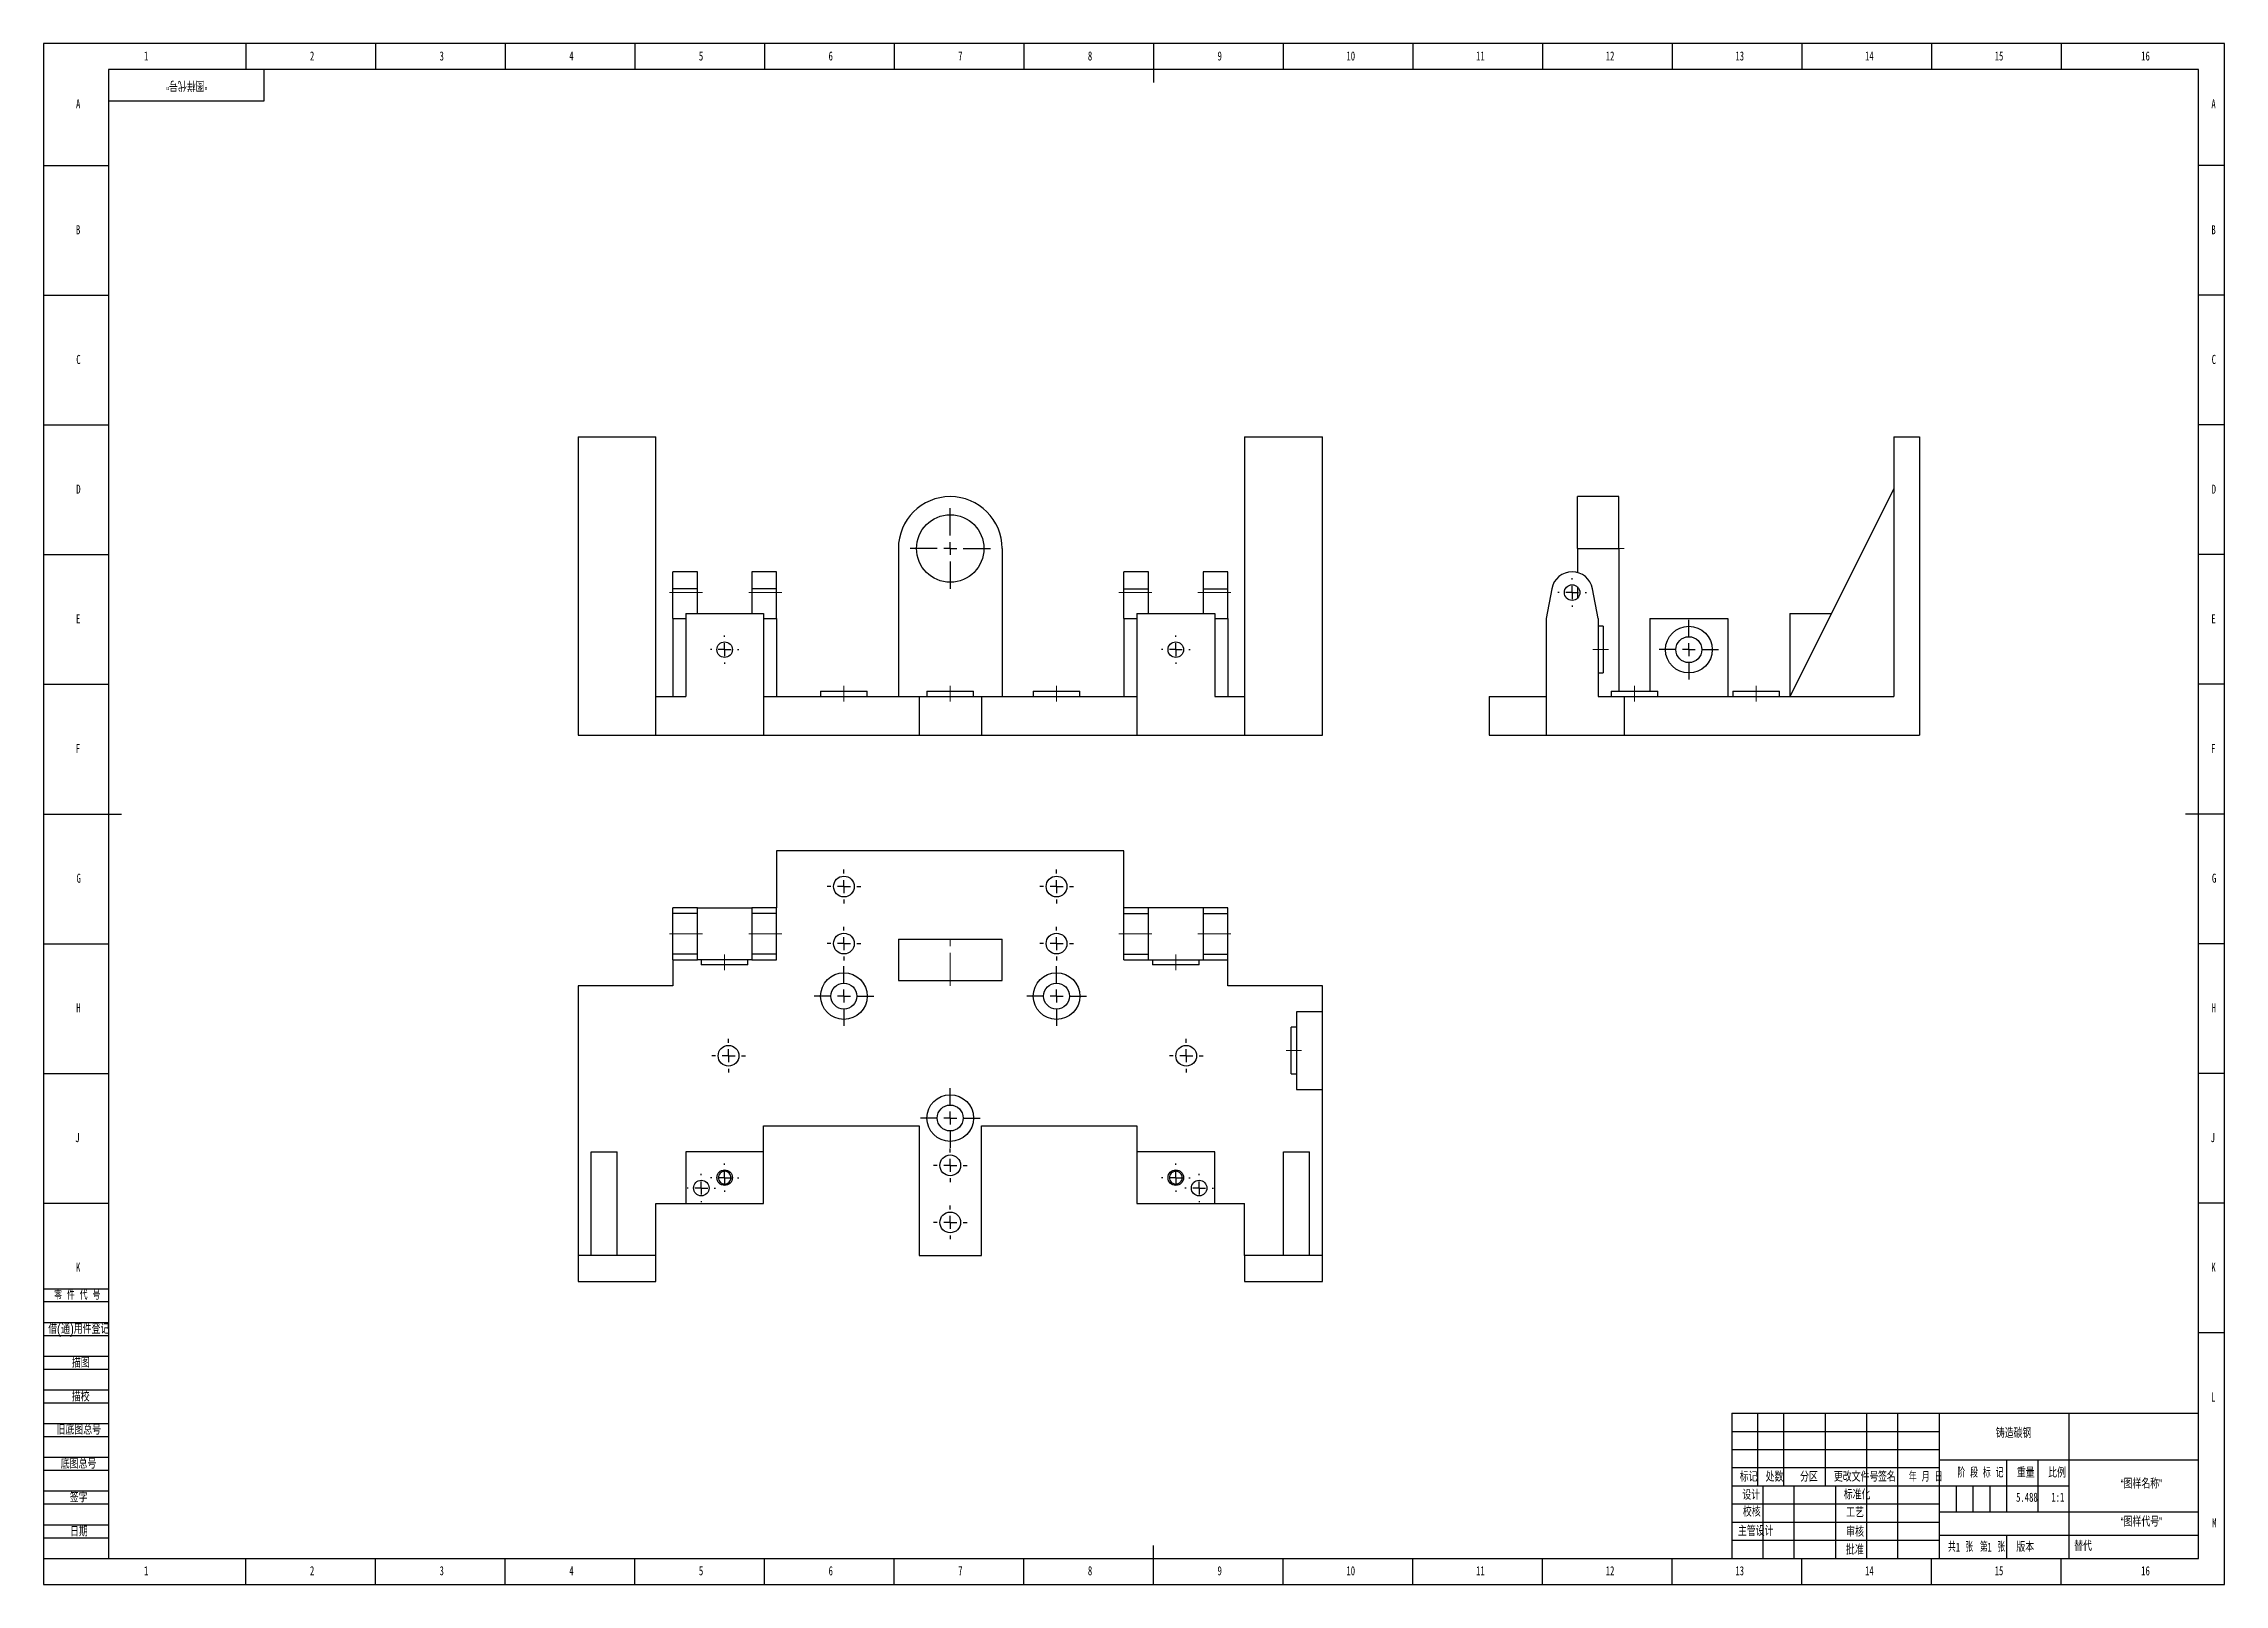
# Model space of a CAD drawing. Header units: millimetres. Extents: x 0 to 841, y 0 to 594.
import ezdxf

# ---------------------------------------------------------------- set-up
doc = ezdxf.new("R2010")
doc.units = ezdxf.units.MM
doc.linetypes.add('CENTERX2', pattern=[20.32, 12.7, -2.54, 2.54, -2.54])
for name, color, linetype in [('10', 7, 'Continuous'), ('5', 7, 'Continuous'), ('SLD-0', 7, 'Continuous')]:
    doc.layers.add(name, color=color, linetype=linetype)
doc.styles.add('SLDTEXTSTYLE0', font='TXT', dxfattribs={"width": 0.7, "bigfont": 'bigfont'})
doc.styles.add('SLDTEXTSTYLE1', font='TXT', dxfattribs={"width": 0.62, "bigfont": 'bigfont'})
doc.styles.add('SLDTEXTSTYLE2', font='TXT', dxfattribs={"width": 0.614286, "bigfont": 'bigfont'})
doc.styles.add('SLDTEXTSTYLE3', font='TXT', dxfattribs={"width": 0.6, "bigfont": 'bigfont'})
doc.styles.add('SLDTEXTSTYLE4', font='TXT', dxfattribs={"width": 0.7})

# ---------------------------------------------------------------- blocks, each defined once
blk = doc.blocks.new('SW_CENTERMARKSYMBOL_0')
at = {"layer": '10', "color": 0}
for p, q in [((-5, 0), (-5.5, 0)), ((0, 0), (-2.5, 0)), ((0, 5), (0, 5.5)), ((0, 0), (0, 2.5)), ((0, 0), (0, -2.5)), ((0, 0), (2.5, 0)), ((5, 0), (5.5, 0)), ((0, -5), (0, -5.5))]:
    blk.add_line(p, q, dxfattribs=at)
blk = doc.blocks.new('SW_CENTERMARKSYMBOL_1')
at = {"layer": '10', "color": 0}
for p, q in [((-5, 0), (-5.5, 0)), ((0, 0), (-2.5, 0)), ((0, 5), (0, 5.5)), ((0, 0), (0, 2.5)), ((0, 0), (0, -2.5)), ((0, 0), (2.5, 0)), ((5, 0), (5.5, 0)), ((0, -5), (0, -5.5))]:
    blk.add_line(p, q, dxfattribs=at)
blk = doc.blocks.new('SW_CENTERMARKSYMBOL_2')
at = {"layer": '10', "color": 0}
for p, q in [((0, 5), (0, 15.5)), ((-5, 0), (-15.5, 0)), ((0, 0), (-2.5, 0)), ((0, 0), (0, 2.5)), ((0, 0), (0, -2.5)), ((0, 0), (2.5, 0)), ((5, 0), (15.5, 0)), ((0, -5), (0, -15.5))]:
    blk.add_line(p, q, dxfattribs=at)
blk = doc.blocks.new('SW_CENTERMARKSYMBOL_3')
at = {"layer": '10', "color": 0}
for p, q in [((-5, 0), (-5.5, 0)), ((0, 0), (-2.5, 0)), ((0, 5), (0, 5.5)), ((0, 0), (0, 2.5)), ((0, 0), (0, -2.5)), ((0, 0), (2.5, 0)), ((5, 0), (5.5, 0)), ((0, -5), (0, -5.5))]:
    blk.add_line(p, q, dxfattribs=at)
blk = doc.blocks.new('SW_CENTERMARKSYMBOL_4')
at = {"layer": '10', "color": 0}
for p, q in [((-5, 0), (-5.5, 0)), ((0, 0), (-2.5, 0)), ((0, 5), (0, 5.5)), ((0, 0), (0, 2.5)), ((0, 0), (0, -2.5)), ((0, 0), (2.5, 0)), ((5, 0), (5.5, 0)), ((0, -5), (0, -5.5))]:
    blk.add_line(p, q, dxfattribs=at)
blk = doc.blocks.new('SW_CENTERMARKSYMBOL_5')
at = {"layer": '10', "color": 0}
for p, q in [((0, 5), (0, 11.5)), ((-5, 0), (-11.5, 0)), ((0, 0), (-2.5, 0)), ((0, 0), (0, 2.5)), ((0, 0), (0, -2.5)), ((0, 0), (2.5, 0)), ((5, 0), (11.5, 0)), ((0, -5), (0, -11.5))]:
    blk.add_line(p, q, dxfattribs=at)
blk = doc.blocks.new('SW_CENTERMARKSYMBOL_6')
at = {"layer": '10', "color": 0}
for p, q in [((0, 5), (0, 11.5)), ((-5, 0), (-11.5, 0)), ((0, 0), (-2.5, 0)), ((0, 0), (0, 2.5)), ((0, 0), (0, -2.5)), ((0, 0), (2.5, 0)), ((5, 0), (11.5, 0)), ((0, -5), (0, -11.5))]:
    blk.add_line(p, q, dxfattribs=at)
blk = doc.blocks.new('SW_CENTERMARKSYMBOL_7')
at = {"layer": '10', "color": 0}
for p, q in [((0, 5), (0, 11.5)), ((-5, 0), (-11.5, 0)), ((0, 0), (-2.5, 0)), ((0, 0), (0, 2.5)), ((0, 0), (0, -2.5)), ((0, 0), (2.5, 0)), ((5, 0), (11.5, 0)), ((0, -5), (0, -11.5))]:
    blk.add_line(p, q, dxfattribs=at)
blk = doc.blocks.new('SW_CENTERMARKSYMBOL_8')
at = {"layer": '10', "color": 0}
for p, q in [((-5, 0), (-6.5, 0)), ((0, 0), (-2.5, 0)), ((0, 5), (0, 6.5)), ((0, 0), (0, 2.5)), ((0, 0), (0, -2.5)), ((0, 0), (2.5, 0)), ((5, 0), (6.5, 0)), ((0, -5), (0, -6.5))]:
    blk.add_line(p, q, dxfattribs=at)
blk = doc.blocks.new('SW_CENTERMARKSYMBOL_9')
at = {"layer": '10', "color": 0}
for p, q in [((-5, 0), (-6.5, 0)), ((0, 0), (-2.5, 0)), ((0, 5), (0, 6.5)), ((0, 0), (0, 2.5)), ((0, 0), (0, -2.5)), ((0, 0), (2.5, 0)), ((5, 0), (6.5, 0)), ((0, -5), (0, -6.5))]:
    blk.add_line(p, q, dxfattribs=at)
blk = doc.blocks.new('SW_CENTERMARKSYMBOL_10')
at = {"layer": '10', "color": 0}
for p, q in [((-5, 0), (-6.5, 0)), ((0, 0), (-2.5, 0)), ((0, 5), (0, 6.5)), ((0, 0), (0, 2.5)), ((0, 0), (0, -2.5)), ((0, 0), (2.5, 0)), ((5, 0), (6.5, 0)), ((0, -5), (0, -6.5))]:
    blk.add_line(p, q, dxfattribs=at)
blk = doc.blocks.new('SW_CENTERMARKSYMBOL_11')
at = {"layer": '10', "color": 0}
for p, q in [((-5, 0), (-6.5, 0)), ((0, 0), (-2.5, 0)), ((0, 5), (0, 6.5)), ((0, 0), (0, 2.5)), ((0, 0), (0, -2.5)), ((0, 0), (2.5, 0)), ((5, 0), (6.5, 0)), ((0, -5), (0, -6.5))]:
    blk.add_line(p, q, dxfattribs=at)
blk = doc.blocks.new('SW_CENTERMARKSYMBOL_12')
at = {"layer": '10', "color": 0}
for p, q in [((-5, 0), (-6.5, 0)), ((0, 0), (-2.5, 0)), ((0, 5), (0, 6.5)), ((0, 0), (0, 2.5)), ((0, 0), (0, -2.5)), ((0, 0), (2.5, 0)), ((5, 0), (6.5, 0)), ((0, -5), (0, -6.5))]:
    blk.add_line(p, q, dxfattribs=at)
blk = doc.blocks.new('SW_CENTERMARKSYMBOL_13')
at = {"layer": '10', "color": 0}
for p, q in [((-5, 0), (-6.5, 0)), ((0, 0), (-2.5, 0)), ((0, 5), (0, 6.5)), ((0, 0), (0, 2.5)), ((0, 0), (0, -2.5)), ((0, 0), (2.5, 0)), ((5, 0), (6.5, 0)), ((0, -5), (0, -6.5))]:
    blk.add_line(p, q, dxfattribs=at)
blk = doc.blocks.new('SW_CENTERMARKSYMBOL_14')
at = {"layer": '10', "color": 0}
for p, q in [((-5, 0), (-6.5, 0)), ((0, 0), (-2.5, 0)), ((0, 5), (0, 6.5)), ((0, 0), (0, 2.5)), ((0, 0), (0, -2.5)), ((0, 0), (2.5, 0)), ((5, 0), (6.5, 0)), ((0, -5), (0, -6.5))]:
    blk.add_line(p, q, dxfattribs=at)
blk = doc.blocks.new('SW_CENTERMARKSYMBOL_15')
at = {"layer": '10', "color": 0}
for p, q in [((-5, 0), (-6.5, 0)), ((0, 0), (-2.5, 0)), ((0, 5), (0, 6.5)), ((0, 0), (0, 2.5)), ((0, 0), (0, -2.5)), ((0, 0), (2.5, 0)), ((5, 0), (6.5, 0)), ((0, -5), (0, -6.5))]:
    blk.add_line(p, q, dxfattribs=at)
blk = doc.blocks.new('SW_CENTERMARKSYMBOL_16')
at = {"layer": '10', "color": 0}
for p, q in [((-5, 0), (-5.5, 0)), ((0, 0), (-2.5, 0)), ((0, 5), (0, 5.5)), ((0, 0), (0, 2.5)), ((0, 0), (0, -2.5)), ((0, 0), (2.5, 0)), ((5, 0), (5.5, 0)), ((0, -5), (0, -5.5))]:
    blk.add_line(p, q, dxfattribs=at)
blk = doc.blocks.new('SW_CENTERMARKSYMBOL_17')
at = {"layer": '10', "color": 0}
for p, q in [((-5, 0), (-5.5, 0)), ((0, 0), (-2.5, 0)), ((0, 5), (0, 5.5)), ((0, 0), (0, 2.5)), ((0, 0), (0, -2.5)), ((0, 0), (2.5, 0)), ((5, 0), (5.5, 0)), ((0, -5), (0, -5.5))]:
    blk.add_line(p, q, dxfattribs=at)
blk = doc.blocks.new('SW_CENTERMARKSYMBOL_18')
at = {"layer": '10', "color": 0}
for p, q in [((-5, 0), (-5.5, 0)), ((0, 0), (-2.5, 0)), ((0, 5), (0, 5.5)), ((0, 0), (0, 2.5)), ((0, 0), (0, -2.5)), ((0, 0), (2.5, 0)), ((5, 0), (5.5, 0)), ((0, -5), (0, -5.5))]:
    blk.add_line(p, q, dxfattribs=at)
blk = doc.blocks.new('SW_CENTERMARKSYMBOL_19')
at = {"layer": '10', "color": 0}
for p, q in [((0, 5), (0, 11.5)), ((-5, 0), (-11.5, 0)), ((0, 0), (-2.5, 0)), ((0, 0), (0, 2.5)), ((0, 0), (0, -2.5)), ((0, 0), (2.5, 0)), ((5, 0), (11.5, 0)), ((0, -5), (0, -11.5))]:
    blk.add_line(p, q, dxfattribs=at)

msp = doc.modelspace()

# ---------------------------------------------------------------- linework, layer by layer
at = {"color": 7, "linetype": 'Continuous', "lineweight": 25}
for p, q in [((206.13, 442.36), (206.13, 327.36)), ((206.13, 442.36), (236.13, 442.36)), ((236.13, 327.36), (236.13, 442.36)), ((463.13, 442.36), (463.13, 327.36)), ((463.13, 442.36), (493.13, 442.36)), ((493.13, 327.36), (493.13, 442.36)), ((713.47, 442.36), (713.47, 342.36)), ((713.47, 442.36), (723.47, 442.36)), ((723.47, 442.36), (723.47, 327.36)), ((713.47, 422.36), (673.47, 342.36)), ((607.47, 419.36), (591.47, 419.36)), ((591.47, 399.36), (591.47, 419.36)), ((607.47, 399.36), (607.47, 419.36)), ((329.63, 399.36), (329.63, 342.36)), ((369.63, 399.36), (369.63, 342.36)), ((591.47, 399.36), (607.47, 399.36)), ((591.47, 399.36), (591.47, 390.1)), ((607.47, 399.36), (607.47, 344.36)), ((252.13, 390.36), (242.63, 390.36)), ((242.63, 383.82), (242.63, 390.36)), ((252.13, 383.82), (252.13, 390.36)), ((282.63, 390.36), (273.13, 390.36)), ((273.13, 390.36), (273.13, 383.82)), ((282.63, 383.82), (282.63, 390.36)), ((426.13, 390.36), (416.63, 390.36)), ((416.63, 383.82), (416.63, 390.36)), ((426.13, 383.82), (426.13, 390.36)), ((456.63, 390.36), (447.13, 390.36)), ((447.13, 390.36), (447.13, 383.82)), ((456.63, 383.82), (456.63, 390.36)), ((252.13, 383.82), (242.63, 383.82)), ((242.63, 372.36), (242.63, 383.82)), ((252.13, 374.36), (252.13, 383.82)), ((282.63, 383.82), (273.13, 383.82)), ((273.13, 383.82), (273.13, 374.36)), ((282.63, 372.36), (282.63, 383.82)), ((416.63, 372.36), (416.63, 383.82)), ((416.63, 383.82), (426.13, 383.82)), ((426.13, 374.36), (426.13, 383.82)), ((447.13, 383.82), (456.63, 383.82)), ((447.13, 383.82), (447.13, 374.36)), ((456.63, 372.36), (456.63, 383.82)), ((581.61, 383.82), (579.47, 372.36)), ((591.47, 384.59), (591.47, 380.12)), ((599.47, 372.36), (597.34, 383.82)), ((242.63, 372.36), (247.63, 372.36)), ((242.63, 372.36), (242.63, 342.36)), ((247.63, 374.36), (247.63, 342.36)), ((247.63, 374.36), (277.63, 374.36)), ((277.63, 374.36), (277.63, 327.36)), ((277.63, 372.36), (282.63, 372.36)), ((282.63, 372.36), (282.63, 342.36)), ((416.63, 372.36), (421.63, 372.36)), ((416.63, 372.36), (416.63, 342.36)), ((421.63, 374.36), (421.63, 327.36)), ((421.63, 374.36), (451.63, 374.36)), ((451.63, 374.36), (451.63, 342.36)), ((451.63, 372.36), (456.63, 372.36)), ((456.63, 372.36), (456.63, 342.36)), ((579.47, 372.36), (579.47, 327.36)), ((599.47, 372.36), (599.47, 342.36)), ((619.47, 372.36), (619.47, 344.36)), ((619.47, 372.36), (649.47, 372.36)), ((649.47, 372.36), (649.47, 342.36)), ((673.47, 374.36), (673.47, 342.36)), ((673.47, 374.36), (689.47, 374.36)), ((601.47, 369.36), (599.47, 369.36)), ((601.47, 369.36), (601.47, 351.36)), ((599.47, 351.36), (601.47, 351.36)), ((236.13, 342.36), (247.63, 342.36)), ((277.63, 342.36), (337.63, 342.36)), ((299.63, 344.36), (299.63, 342.36)), ((299.63, 344.36), (317.63, 344.36)), ((317.63, 342.36), (317.63, 344.36)), ((337.63, 342.36), (337.63, 327.36)), ((337.63, 342.36), (361.63, 342.36)), ((340.63, 344.36), (340.63, 342.36)), ((340.63, 344.36), (358.63, 344.36)), ((358.63, 342.36), (358.63, 344.36)), ((361.63, 342.36), (361.63, 327.36)), ((361.63, 342.36), (421.63, 342.36)), ((381.63, 344.36), (381.63, 342.36)), ((381.63, 344.36), (399.63, 344.36)), ((399.63, 342.36), (399.63, 344.36)), ((451.63, 342.36), (463.13, 342.36)), ((557.47, 342.36), (557.47, 327.36)), ((557.47, 342.36), (579.47, 342.36)), ((599.47, 342.36), (609.47, 342.36)), ((604.47, 344.36), (604.47, 342.36)), ((604.47, 344.36), (622.47, 344.36)), ((609.47, 342.36), (609.47, 327.36)), ((609.47, 342.36), (713.47, 342.36)), ((622.47, 342.36), (622.47, 344.36)), ((651.47, 344.36), (651.47, 342.36)), ((651.47, 344.36), (669.47, 344.36)), ((669.47, 342.36), (669.47, 344.36)), ((206.13, 327.36), (236.13, 327.36)), ((236.13, 327.36), (277.63, 327.36)), ((277.63, 327.36), (337.63, 327.36)), ((337.63, 327.36), (361.63, 327.36)), ((361.63, 327.36), (421.63, 327.36)), ((421.63, 327.36), (463.13, 327.36)), ((463.13, 327.36), (493.13, 327.36)), ((557.47, 327.36), (579.47, 327.36)), ((579.47, 327.36), (609.47, 327.36)), ((609.47, 327.36), (723.47, 327.36)), ((282.63, 282.79), (282.63, 260.79)), ((416.63, 282.79), (282.63, 282.79)), ((416.63, 260.79), (416.63, 282.79)), ((252.13, 260.79), (242.63, 260.79)), ((242.63, 258.65), (242.63, 260.79)), ((252.13, 258.65), (252.13, 260.79)), ((252.13, 260.79), (273.13, 260.79)), ((282.63, 260.79), (273.13, 260.79)), ((273.13, 260.79), (273.13, 258.65)), ((282.63, 258.65), (282.63, 260.79)), ((426.13, 260.79), (416.63, 260.79)), ((416.63, 258.65), (416.63, 260.79)), ((426.13, 258.65), (426.13, 260.79)), ((447.13, 260.79), (426.13, 260.79)), ((456.63, 260.79), (447.13, 260.79)), ((447.13, 260.79), (447.13, 258.65)), ((456.63, 258.65), (456.63, 260.79)), ((252.13, 258.65), (242.63, 258.65)), ((242.63, 242.93), (242.63, 258.65)), ((252.13, 242.93), (252.13, 258.65)), ((282.63, 258.65), (273.13, 258.65)), ((273.13, 258.65), (273.13, 242.93)), ((282.63, 242.93), (282.63, 258.65)), ((416.63, 242.93), (416.63, 258.65)), ((416.63, 258.65), (426.13, 258.65)), ((426.13, 242.93), (426.13, 258.65)), ((447.13, 258.65), (456.63, 258.65)), ((447.13, 258.65), (447.13, 242.93)), ((456.63, 242.93), (456.63, 258.65)), ((329.63, 248.79), (329.63, 232.79)), ((329.63, 248.79), (369.63, 248.79)), ((369.63, 232.79), (369.63, 248.79)), ((252.13, 242.93), (242.63, 242.93)), ((242.63, 240.79), (242.63, 242.93)), ((242.63, 240.79), (252.13, 240.79)), ((242.63, 240.79), (242.63, 230.79)), ((252.13, 240.79), (252.13, 242.93)), ((273.13, 240.79), (252.13, 240.79)), ((253.63, 240.79), (253.63, 238.79)), ((271.63, 238.79), (253.63, 238.79)), ((271.63, 238.79), (271.63, 240.79)), ((282.63, 242.93), (273.13, 242.93)), ((273.13, 242.93), (273.13, 240.79)), ((273.13, 240.79), (282.63, 240.79)), ((282.63, 240.79), (282.63, 242.93)), ((416.63, 242.93), (426.13, 242.93)), ((416.63, 240.79), (416.63, 242.93)), ((416.63, 240.79), (426.13, 240.79)), ((426.13, 240.79), (426.13, 242.93)), ((426.13, 240.79), (447.13, 240.79)), ((427.63, 240.79), (427.63, 238.79)), ((445.63, 238.79), (427.63, 238.79)), ((445.63, 238.79), (445.63, 240.79)), ((447.13, 242.93), (456.63, 242.93)), ((447.13, 242.93), (447.13, 240.79)), ((447.13, 240.79), (456.63, 240.79)), ((456.63, 240.79), (456.63, 242.93)), ((456.63, 230.79), (456.63, 240.79)), ((242.63, 230.79), (206.13, 230.79)), ((206.13, 230.79), (206.13, 126.79)), ((329.63, 232.79), (369.63, 232.79)), ((493.13, 230.79), (456.63, 230.79)), ((493.13, 220.79), (493.13, 230.79)), ((483.13, 220.79), (483.13, 190.79)), ((493.13, 220.79), (483.13, 220.79)), ((493.13, 190.79), (493.13, 220.79)), ((483.13, 214.79), (481.13, 214.79)), ((481.13, 196.79), (481.13, 214.79)), ((481.13, 196.79), (483.13, 196.79)), ((483.13, 190.79), (493.13, 190.79)), ((493.13, 126.79), (493.13, 190.79)), ((277.63, 176.79), (337.63, 176.79)), ((277.63, 166.79), (277.63, 176.79)), ((337.63, 176.79), (337.63, 126.79)), ((361.63, 176.79), (421.63, 176.79)), ((361.63, 126.79), (361.63, 176.79)), ((421.63, 176.79), (421.63, 166.79)), ((211.13, 166.79), (221.13, 166.79)), ((211.13, 126.79), (211.13, 166.79)), ((221.13, 126.79), (221.13, 166.79)), ((247.63, 166.79), (247.63, 146.79)), ((277.63, 166.79), (247.63, 166.79)), ((277.63, 146.79), (277.63, 166.79)), ((451.63, 166.79), (421.63, 166.79)), ((421.63, 166.79), (421.63, 146.79)), ((451.63, 146.79), (451.63, 166.79)), ((478.13, 126.79), (478.13, 166.79)), ((478.13, 166.79), (488.13, 166.79)), ((488.13, 126.79), (488.13, 166.79)), ((265.08, 156.79), (265.63, 156.79)), ((265.63, 156.79), (265.43, 155.82)), ((439.08, 156.79), (439.63, 156.79)), ((439.63, 156.79), (439.43, 155.82)), ((236.13, 146.79), (247.63, 146.79)), ((236.13, 126.79), (236.13, 146.79)), ((247.63, 146.79), (277.63, 146.79)), ((421.63, 146.79), (451.63, 146.79)), ((451.63, 146.79), (463.13, 146.79)), ((463.13, 126.79), (463.13, 146.79)), ((236.13, 126.79), (206.13, 126.79)), ((206.13, 126.79), (206.13, 116.79)), ((236.13, 116.79), (236.13, 126.79)), ((337.63, 126.79), (361.63, 126.79)), ((493.13, 126.79), (463.13, 126.79)), ((463.13, 126.79), (463.13, 116.79)), ((493.13, 116.79), (493.13, 126.79)), ((206.13, 116.79), (236.13, 116.79)), ((463.13, 116.79), (493.13, 116.79))]:
    msp.add_line(p, q, dxfattribs=at)
for centre, radius in [((349.63, 399.36), 13), ((589.47, 382.36), 3), ((262.63, 360.36), 3), ((436.63, 360.36), 3), ((634.47, 360.36), 9), ((634.47, 360.36), 5), ((308.63, 269.04), 4), ((390.63, 269.04), 4), ((308.63, 247.04), 4), ((390.63, 247.04), 4), ((308.63, 226.79), 9), ((390.63, 226.79), 9), ((308.63, 226.79), 5), ((390.63, 226.79), 5), ((264.13, 203.79), 4), ((440.63, 203.79), 4), ((349.63, 179.79), 9), ((349.63, 179.79), 5), ((262.63, 156.79), 3), ((349.63, 161.54), 4), ((436.63, 156.79), 3), ((253.63, 152.79), 3), ((445.63, 152.79), 3), ((349.63, 139.54), 4)]:
    msp.add_circle(centre, radius, dxfattribs=at)
for centre, radius, start, end in [((349.63, 399.36), 20, 0, 180), ((589.47, 382.36), 8, 10.5501, 169.4499)]:
    msp.add_arc(centre, radius, start, end, dxfattribs=at)
for points in [[(265.08, 156.79), (265.08, 156.48), (265.02, 156.15), (264.77, 155.55), (264.59, 155.27), (264.14, 154.83), (263.87, 154.64), (263.27, 154.39), (262.94, 154.33), (262.31, 154.33), (261.99, 154.39), (261.38, 154.64), (261.11, 154.83), (260.67, 155.27), (260.48, 155.55), (260.23, 156.15), (260.17, 156.48), (260.17, 157.1), (260.23, 157.43), (260.48, 158.03), (260.67, 158.31), (261.11, 158.75), (261.38, 158.94), (261.99, 159.19), (262.31, 159.25), (262.94, 159.25), (263.27, 159.19), (263.87, 158.94), (264.14, 158.75), (264.59, 158.31), (264.77, 158.03), (265.02, 157.43), (265.08, 157.1), (265.08, 156.79)], [(439.08, 156.79), (439.08, 156.48), (439.02, 156.15), (438.77, 155.55), (438.59, 155.27), (438.14, 154.83), (437.87, 154.64), (437.27, 154.39), (436.94, 154.33), (436.31, 154.33), (435.99, 154.39), (435.38, 154.64), (435.11, 154.83), (434.67, 155.27), (434.48, 155.55), (434.23, 156.15), (434.17, 156.48), (434.17, 157.1), (434.23, 157.43), (434.48, 158.03), (434.67, 158.31), (435.11, 158.75), (435.38, 158.94), (435.99, 159.19), (436.31, 159.25), (436.94, 159.25), (437.27, 159.19), (437.87, 158.94), (438.14, 158.75), (438.59, 158.31), (438.77, 158.03), (439.02, 157.43), (439.08, 157.1), (439.08, 156.79)]]:
    msp.add_open_spline(points, degree=3, knots=[0, 0, 0, 0, 0.0625, 0.0625, 0.125, 0.125, 0.1875, 0.1875, 0.25, 0.25, 0.3125, 0.3125, 0.375, 0.375, 0.4375, 0.4375, 0.5, 0.5, 0.5625, 0.5625, 0.625, 0.625, 0.6875, 0.6875, 0.75, 0.75, 0.8125, 0.8125, 0.875, 0.875, 0.9375, 0.9375, 1, 1, 1, 1], dxfattribs=at)
at = {"layer": '10', "linetype": 'CENTERX2', "lineweight": 18}
for p, q in [((609.47, 399.36), (589.47, 399.36)), ((254.13, 382.36), (240.63, 382.36)), ((284.63, 382.36), (271.13, 382.36)), ((414.63, 382.36), (428.13, 382.36)), ((445.13, 382.36), (458.63, 382.36)), ((603.47, 360.36), (597.47, 360.36)), ((308.63, 346.36), (308.63, 340.36)), ((349.63, 346.36), (349.63, 340.36)), ((390.63, 346.36), (390.63, 340.36)), ((613.47, 346.36), (613.47, 340.36)), ((660.47, 346.36), (660.47, 340.36)), ((254.13, 250.79), (240.63, 250.79)), ((284.63, 250.79), (271.13, 250.79)), ((349.63, 230.79), (349.63, 250.79)), ((414.63, 250.79), (428.13, 250.79)), ((445.13, 250.79), (458.63, 250.79)), ((262.63, 236.79), (262.63, 242.79)), ((436.63, 236.79), (436.63, 242.79)), ((479.13, 205.79), (485.13, 205.79))]:
    msp.add_line(p, q, dxfattribs=at)
at = {"layer": '5', "color": 7}
for p, q in [((841, 594), (0, 594)), ((0, 594), (0, 0)), ((841, 0), (841, 594)), ((0, 114), (25, 114)), ((0, 109), (25, 109)), ((0, 101), (25, 101)), ((0, 96), (25, 96)), ((0, 88), (25, 88)), ((0, 83), (25, 83)), ((0, 75), (25, 75)), ((0, 70), (25, 70)), ((0, 62), (25, 62)), ((651, 59), (731, 59)), ((0, 57), (25, 57)), ((651, 52), (731, 52)), ((0, 49), (25, 49)), ((0, 44), (25, 44)), ((0, 36), (25, 36)), ((737.5, 38), (737.5, 28)), ((744, 38), (744, 28)), ((750.5, 38), (750.5, 28)), ((0, 31), (25, 31)), ((0, 23), (25, 23)), ((0, 18), (25, 18)), ((0, 0), (841, 0))]:
    msp.add_line(p, q, dxfattribs=at)
at = {"layer": '5'}
for p, q in [((78, 594), (78, 584)), ((128, 594), (128, 584)), ((178, 594), (178, 584)), ((228, 594), (228, 584)), ((278, 594), (278, 584)), ((328, 594), (328, 584)), ((378, 594), (378, 584)), ((478, 594), (478, 584)), ((528, 594), (528, 584)), ((578, 594), (578, 584)), ((628, 594), (628, 584)), ((678, 594), (678, 584)), ((728, 594), (728, 584)), ((778, 594), (778, 584)), ((0, 547), (25, 547)), ((841, 547), (831, 547)), ((0, 497), (25, 497)), ((841, 497), (831, 497)), ((0, 447), (25, 447)), ((841, 447), (831, 447)), ((0, 397), (25, 397)), ((841, 397), (831, 397)), ((0, 347), (25, 347)), ((841, 347), (831, 347)), ((0, 247), (25, 247)), ((841, 247), (831, 247)), ((0, 197), (25, 197)), ((841, 197), (831, 197)), ((0, 147), (25, 147)), ((841, 147), (831, 147)), ((841, 97), (831, 97)), ((78, 0), (78, 10)), ((128, 0), (128, 10)), ((178, 0), (178, 10)), ((228, 0), (228, 10)), ((278, 0), (278, 10)), ((328, 0), (328, 10)), ((378, 0), (378, 10)), ((478, 0), (478, 10)), ((528, 0), (528, 10)), ((578, 0), (578, 10)), ((628, 0), (628, 10)), ((678, 0), (678, 10)), ((728, 0), (728, 10)), ((778, 0), (778, 10))]:
    msp.add_line(p, q, dxfattribs=at)
at = {"layer": '5', "lineweight": 25}
for p, q in [((428, 594), (428, 579)), ((0, 297), (30, 297)), ((841, 297), (826, 297)), ((757, 19.01), (757, 10)), ((428, 0), (428, 15))]:
    msp.add_line(p, q, dxfattribs=at)
at = {"layer": '5', "color": 7, "lineweight": 25}
for p, q in [((831, 584), (25, 584)), ((25, 584), (25, 10)), ((85, 572), (85, 584)), ((831, 10), (831, 584)), ((25, 572), (85, 572)), ((651, 66), (831, 66)), ((651, 66), (651, 10)), ((661, 66), (661, 38)), ((671, 66), (671, 38)), ((687, 66), (687, 38)), ((703, 66), (703, 10)), ((715, 66), (715, 10)), ((731, 66), (731, 10)), ((781, 66), (781, 38)), ((651, 45), (731, 45)), ((731, 48), (831, 48)), ((757, 48), (757, 28)), ((769, 48), (769, 28)), ((651, 38), (781, 38)), ((663, 38), (663, 10)), ((675, 38), (675, 10)), ((691, 38), (691, 10)), ((781, 38), (781, 10)), ((651, 31), (731, 31)), ((731, 28), (831, 28)), ((651, 24), (731, 24)), ((651, 17), (731, 17)), ((731, 19), (831, 19.03)), ((0, 10), (831, 10))]:
    msp.add_line(p, q, dxfattribs=at)

# ---------------------------------------------------------------- block references
at = {"layer": '10'}
for name, p in [('SW_CENTERMARKSYMBOL_2', (349.63, 399.36)), ('SW_CENTERMARKSYMBOL_18', (589.47, 382.36)), ('SW_CENTERMARKSYMBOL_19', (634.47, 360.36)), ('SW_CENTERMARKSYMBOL_0', (262.63, 360.36)), ('SW_CENTERMARKSYMBOL_1', (436.63, 360.36)), ('SW_CENTERMARKSYMBOL_14', (308.63, 269.04)), ('SW_CENTERMARKSYMBOL_13', (390.63, 269.04)), ('SW_CENTERMARKSYMBOL_12', (308.63, 247.04)), ('SW_CENTERMARKSYMBOL_8', (390.63, 247.04)), ('SW_CENTERMARKSYMBOL_7', (308.63, 226.79)), ('SW_CENTERMARKSYMBOL_5', (390.63, 226.79)), ('SW_CENTERMARKSYMBOL_9', (264.13, 203.79)), ('SW_CENTERMARKSYMBOL_15', (440.63, 203.79)), ('SW_CENTERMARKSYMBOL_6', (349.63, 179.79)), ('SW_CENTERMARKSYMBOL_3', (262.63, 156.79)), ('SW_CENTERMARKSYMBOL_10', (349.63, 161.54)), ('SW_CENTERMARKSYMBOL_4', (436.63, 156.79)), ('SW_CENTERMARKSYMBOL_16', (253.63, 152.79)), ('SW_CENTERMARKSYMBOL_17', (445.63, 152.79)), ('SW_CENTERMARKSYMBOL_11', (349.63, 139.54))]:
    msp.add_blockref(name, p, dxfattribs=at)

# ---------------------------------------------------------------- texts
at = {"layer": '10', "char_height": 3.5}
for s, insert, attachment_point, style in [('1', (39.54, 591), 2, 'SLDTEXTSTYLE4'), ('2', (103.54, 591), 2, 'SLDTEXTSTYLE4'), ('3', (153.54, 591), 2, 'SLDTEXTSTYLE4'), ('4', (203.54, 591), 2, 'SLDTEXTSTYLE4'), ('5', (253.54, 591), 2, 'SLDTEXTSTYLE4'), ('6', (303.55, 591), 2, 'SLDTEXTSTYLE4'), ('7', (353.55, 591), 2, 'SLDTEXTSTYLE4'), ('8', (403.55, 591), 2, 'SLDTEXTSTYLE4'), ('9', (453.55, 591), 2, 'SLDTEXTSTYLE4'), ('10', (504.09, 591), 2, 'SLDTEXTSTYLE4'), ('11', (554.09, 591), 2, 'SLDTEXTSTYLE4'), ('12', (604.09, 591), 2, 'SLDTEXTSTYLE4'), ('13', (654.09, 591), 2, 'SLDTEXTSTYLE4'), ('14', (704.09, 591), 2, 'SLDTEXTSTYLE4'), ('15', (754.09, 591), 2, 'SLDTEXTSTYLE4'), ('16', (810.59, 591), 2, 'SLDTEXTSTYLE4'), ('A', (13.32, 572.5), 2, 'SLDTEXTSTYLE4'), ('A', (836.82, 572.5), 2, 'SLDTEXTSTYLE4'), ('B', (13.32, 524), 2, 'SLDTEXTSTYLE4'), ('B', (836.82, 524), 2, 'SLDTEXTSTYLE4'), ('C', (13.43, 474), 2, 'SLDTEXTSTYLE4'), ('C', (836.93, 474), 2, 'SLDTEXTSTYLE4'), ('D', (13.43, 424), 2, 'SLDTEXTSTYLE4'), ('D', (836.93, 424), 2, 'SLDTEXTSTYLE4'), ('E', (13.32, 374), 2, 'SLDTEXTSTYLE4'), ('E', (836.82, 374), 2, 'SLDTEXTSTYLE4'), ('F', (13.22, 324), 2, 'SLDTEXTSTYLE4'), ('F', (836.72, 324), 2, 'SLDTEXTSTYLE4'), ('G', (13.54, 274), 2, 'SLDTEXTSTYLE4'), ('G', (837.04, 274), 2, 'SLDTEXTSTYLE4'), ('H', (13.43, 224), 2, 'SLDTEXTSTYLE4'), ('H', (836.93, 224), 2, 'SLDTEXTSTYLE4'), ('J', (13.02, 174), 2, 'SLDTEXTSTYLE4'), ('J', (836.52, 174), 2, 'SLDTEXTSTYLE4'), ('K', (13.32, 124), 2, 'SLDTEXTSTYLE4'), ('K', (836.82, 124), 2, 'SLDTEXTSTYLE4'), ('L', (836.68, 74), 2, 'SLDTEXTSTYLE4'), ('铸\\M+191A2碳钢', (759.73, 59.97), 2, 'SLDTEXTSTYLE0'), ('5.488', (764.85, 35.35), 2, 'SLDTEXTSTYLE4'), ('1:1', (776.75, 35.35), 2, 'SLDTEXTSTYLE4'), ('\\M+18167图样\\M+196BC\\M+18FCC\\M+18168', (808.99, 40.49), 2, 'SLDTEXTSTYLE0'), ('\\M+18D5A\\M+18A6A', (658.73, 29.67), 2, 'SLDTEXTSTYLE0'), ('\\M+18167图样\\M+191E3\\M+18D86\\M+18168', (808.99, 25.83), 2, 'SLDTEXTSTYLE0'), ('M', (837.1, 25.5), 2, 'SLDTEXTSTYLE4'), ('\\M+18EE5\\M+18AC7设计', (660.26, 22.22), 2, 'SLDTEXTSTYLE0'), ('1', (737.45, 16.09), 1, 'SLDTEXTSTYLE4'), ('1', (749.57, 16.09), 1, 'SLDTEXTSTYLE4'), ('1', (39.54, 7), 2, 'SLDTEXTSTYLE4'), ('2', (103.54, 7), 2, 'SLDTEXTSTYLE4'), ('3', (153.54, 7), 2, 'SLDTEXTSTYLE4'), ('4', (203.54, 7), 2, 'SLDTEXTSTYLE4'), ('5', (253.54, 7), 2, 'SLDTEXTSTYLE4'), ('6', (303.55, 7), 2, 'SLDTEXTSTYLE4'), ('7', (353.55, 7), 2, 'SLDTEXTSTYLE4'), ('8', (403.55, 7), 2, 'SLDTEXTSTYLE4'), ('9', (453.55, 7), 2, 'SLDTEXTSTYLE4'), ('10', (504.09, 7), 2, 'SLDTEXTSTYLE4'), ('11', (554.09, 7), 2, 'SLDTEXTSTYLE4'), ('12', (604.09, 7), 2, 'SLDTEXTSTYLE4'), ('13', (654.09, 7), 2, 'SLDTEXTSTYLE4'), ('14', (704.09, 7), 2, 'SLDTEXTSTYLE4'), ('15', (754.09, 7), 2, 'SLDTEXTSTYLE4'), ('16', (810.59, 7), 2, 'SLDTEXTSTYLE4')]:
    msp.add_mtext(s, dxfattribs=dict(at, insert=insert, attachment_point=attachment_point, style=style))
at = {"layer": '10', "color": 7, "char_height": 3.5}
for s, insert, attachment_point, style in [('\\M+197EB \\M+18C8F \\M+191E3 \\M+18D86', (4.08, 113.29), 1, 'SLDTEXTSTYLE2'), ('\\M+18ED8(\\M+192CA)\\M+19770\\M+18C8F\\M+1936F记', (1.82, 100.14), 1, 'SLDTEXTSTYLE0'), ('\\M+19560图', (14.33, 87.09), 2, 'SLDTEXTSTYLE0'), ('\\M+19560\\M+18D5A', (14.3, 74.06), 2, 'SLDTEXTSTYLE0'), ('\\M+18B8C\\M+192EA图总\\M+18D86', (4.99, 61.27), 1, 'SLDTEXTSTYLE0'), ('\\M+192EA图总\\M+18D86', (6.61, 48.18), 1, 'SLDTEXTSTYLE0'), ('标记', (657.52, 43.15), 2, 'SLDTEXTSTYLE0'), ('处\\M+19094', (667.5, 43.15), 2, 'SLDTEXTSTYLE0'), ('\\M+195AA\\M+18BE6', (680.8, 43.15), 2, 'SLDTEXTSTYLE0'), ('\\M+18D58\\M+189FC\\M+195B6\\M+18C8F\\M+18D86', (698.99, 43.15), 2, 'SLDTEXTSTYLE0'), ('签\\M+196BC', (710.85, 43.15), 2, 'SLDTEXTSTYLE0'), ('\\M+1944E \\M+18C8E \\M+193FA', (725.8, 43.15), 2, 'SLDTEXTSTYLE1'), ('阶 \\M+19269 标 记', (746.91, 44.73), 2, 'SLDTEXTSTYLE2'), ('\\M+18F64\\M+197CA', (764.38, 44.73), 2, 'SLDTEXTSTYLE0'), ('\\M+194E4\\M+197E1', (776.5, 44.73), 2, 'SLDTEXTSTYLE0'), ('签\\M+18E9A', (13.53, 35.16), 2, 'SLDTEXTSTYLE0'), ('设计', (658.53, 36.17), 2, 'SLDTEXTSTYLE0'), ('标\\M+18F79\\M+189BB', (699.35, 36.28), 2, 'SLDTEXTSTYLE0'), ('\\M+18D48艺', (698.57, 29.37), 2, 'SLDTEXTSTYLE0'), ('\\M+193FA\\M+18AFA', (13.61, 22.05), 2, 'SLDTEXTSTYLE0'), ('审\\M+18A6A', (698.57, 21.92), 2, 'SLDTEXTSTYLE0'), ('\\M+194E1\\M+18F79', (698.49, 15.01), 2, 'SLDTEXTSTYLE0'), ('\\M+18BA4  张', (739.27, 16.09), 2, 'SLDTEXTSTYLE3'), ('\\M+191E6  张', (751.61, 16.09), 2, 'SLDTEXTSTYLE3'), ('\\M+194C5\\M+1967B', (764.21, 16.09), 2, 'SLDTEXTSTYLE0')]:
    msp.add_mtext(s, dxfattribs=dict(at, insert=insert, attachment_point=attachment_point, style=style))
at = {"layer": 'SLD-0', "insert": (55.21, 576.13), "char_height": 3.5, "attachment_point": 2, "rotation": 180, "style": 'SLDTEXTSTYLE0'}
msp.add_mtext('\\M+18167图样\\M+191E3\\M+18D86\\M+18168', dxfattribs=at)
at = {"layer": 'SLD-0', "insert": (783.07, 16.45), "char_height": 3.5, "attachment_point": 1, "style": 'SLDTEXTSTYLE0'}
msp.add_mtext('\\M+191D6\\M+191E3', dxfattribs=at)

doc.saveas('drawing.dxf')
